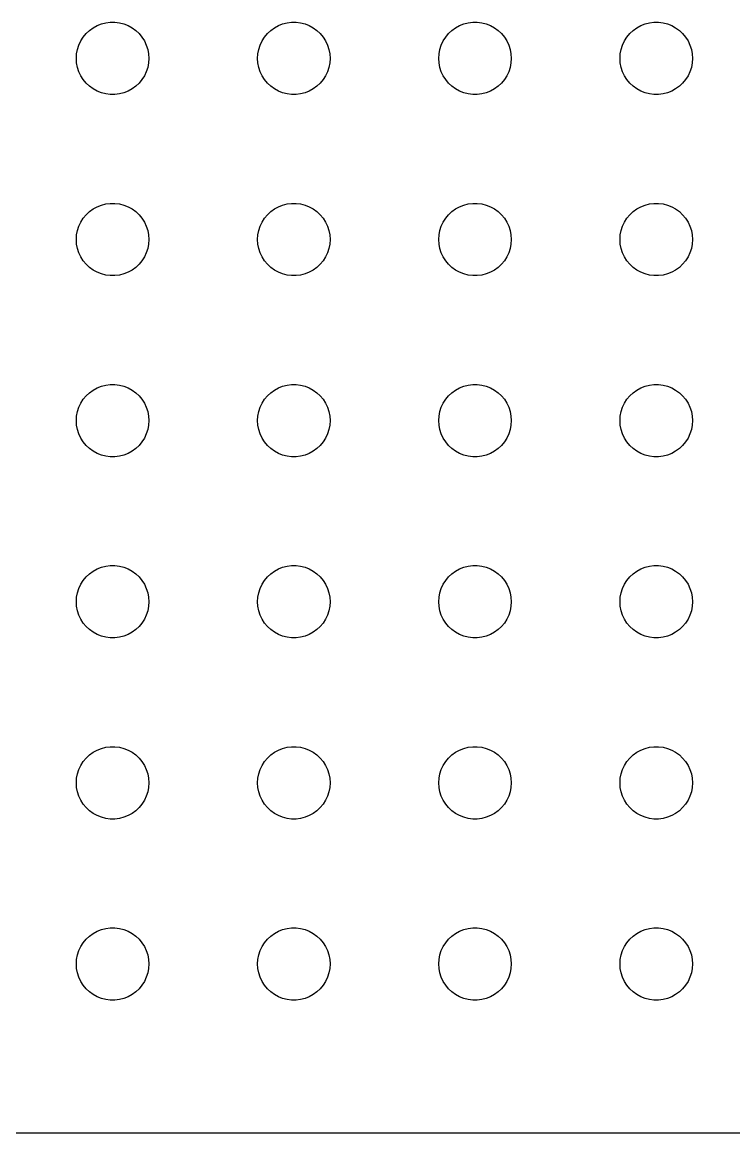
# Model space of a CAD drawing. Header units: metres. Extents: x -112 to 112, y -97 to 97.
# Drawn here: x -3.74 to 25.71, y -96.99 to -51 of the extents above; entities that cross this region are included whole.
import ezdxf

# ---------------------------------------------------------------- set-up
doc = ezdxf.new("R2010")
doc.units = ezdxf.units.M

msp = doc.modelspace()

# ---------------------------------------------------------------- linework, layer by layer
for p, q in [((-0.46352, -51.0734), (-0.28107, -51.0266)), ((-0.28107, -51.0266), (-0.09418, -51.003)), ((-0.09418, -51.003), (0.09418, -51.003)), ((0.09418, -51.003), (0.28107, -51.0266)), ((0.28107, -51.0266), (0.46352, -51.0734)), ((7.03647, -51.0734), (7.21892, -51.0266)), ((7.21892, -51.0266), (7.40581, -51.003)), ((7.40581, -51.003), (7.59418, -51.003)), ((7.59418, -51.003), (7.78107, -51.0266)), ((7.78107, -51.0266), (7.96352, -51.0734)), ((14.5365, -51.0734), (14.7189, -51.0266)), ((14.7189, -51.0266), (14.9058, -51.003)), ((14.9058, -51.003), (15.0942, -51.003)), ((15.0942, -51.003), (15.2811, -51.0266)), ((15.2811, -51.0266), (15.4635, -51.0734)), ((22.0365, -51.0734), (22.2189, -51.0266)), ((22.2189, -51.0266), (22.4058, -51.003)), ((22.4058, -51.003), (22.5942, -51.003)), ((22.5942, -51.003), (22.7811, -51.0266)), ((22.7811, -51.0266), (22.9635, -51.0734)), ((-1.21352, -51.6183), (-1.09344, -51.4732)), ((-1.09344, -51.4732), (-0.95613, -51.3442)), ((-0.95613, -51.3442), (-0.80373, -51.2335)), ((-0.80373, -51.2335), (-0.63866, -51.1428)), ((-0.63866, -51.1428), (-0.46352, -51.0734)), ((0.46352, -51.0734), (0.63866, -51.1428)), ((0.63866, -51.1428), (0.80373, -51.2335)), ((0.80373, -51.2335), (0.95613, -51.3442)), ((0.95613, -51.3442), (1.09344, -51.4732)), ((1.09344, -51.4732), (1.21352, -51.6183)), ((6.28647, -51.6183), (6.40654, -51.4732)), ((6.40654, -51.4732), (6.54385, -51.3442)), ((6.54385, -51.3442), (6.69626, -51.2335)), ((6.69626, -51.2335), (6.86133, -51.1428)), ((6.86133, -51.1428), (7.03647, -51.0734)), ((7.96352, -51.0734), (8.13866, -51.1428)), ((8.13866, -51.1428), (8.30373, -51.2335)), ((8.30373, -51.2335), (8.45613, -51.3442)), ((8.45613, -51.3442), (8.59344, -51.4732)), ((8.59344, -51.4732), (8.71352, -51.6183)), ((13.7865, -51.6183), (13.9065, -51.4732)), ((13.9065, -51.4732), (14.0439, -51.3442)), ((14.0439, -51.3442), (14.1963, -51.2335)), ((14.1963, -51.2335), (14.3613, -51.1428)), ((14.3613, -51.1428), (14.5365, -51.0734)), ((15.4635, -51.0734), (15.6387, -51.1428)), ((15.6387, -51.1428), (15.8037, -51.2335)), ((15.8037, -51.2335), (15.9561, -51.3442)), ((15.9561, -51.3442), (16.0934, -51.4732)), ((16.0934, -51.4732), (16.2135, -51.6183)), ((21.2865, -51.6183), (21.4065, -51.4732)), ((21.4065, -51.4732), (21.5439, -51.3442)), ((21.5439, -51.3442), (21.6963, -51.2335)), ((21.6963, -51.2335), (21.8613, -51.1428)), ((21.8613, -51.1428), (22.0365, -51.0734)), ((22.9635, -51.0734), (23.1387, -51.1428)), ((23.1387, -51.1428), (23.3037, -51.2335)), ((23.3037, -51.2335), (23.4561, -51.3442)), ((23.4561, -51.3442), (23.5934, -51.4732)), ((23.5934, -51.4732), (23.7135, -51.6183)), ((-1.45287, -52.127), (-1.39465, -51.9478)), ((-1.39465, -51.9478), (-1.31445, -51.7774)), ((-1.31445, -51.7774), (-1.21352, -51.6183)), ((1.21352, -51.6183), (1.31445, -51.7774)), ((1.31445, -51.7774), (1.39465, -51.9478)), ((1.39465, -51.9478), (1.45287, -52.127)), ((6.04712, -52.127), (6.10533, -51.9478)), ((6.10533, -51.9478), (6.18553, -51.7774)), ((6.18553, -51.7774), (6.28647, -51.6183)), ((8.71352, -51.6183), (8.81445, -51.7774)), ((8.81445, -51.7774), (8.89465, -51.9478)), ((8.89465, -51.9478), (8.95287, -52.127)), ((13.5471, -52.127), (13.6053, -51.9478)), ((13.6053, -51.9478), (13.6855, -51.7774)), ((13.6855, -51.7774), (13.7865, -51.6183)), ((16.2135, -51.6183), (16.3145, -51.7774)), ((16.3145, -51.7774), (16.3947, -51.9478)), ((16.3947, -51.9478), (16.4529, -52.127)), ((21.0471, -52.127), (21.1053, -51.9478)), ((21.1053, -51.9478), (21.1855, -51.7774)), ((21.1855, -51.7774), (21.2865, -51.6183)), ((23.7135, -51.6183), (23.8145, -51.7774)), ((23.8145, -51.7774), (23.8947, -51.9478)), ((23.8947, -51.9478), (23.9529, -52.127)), ((-1.5, -52.5), (-1.48816, -52.312)), ((-1.48816, -52.312), (-1.45287, -52.127)), ((1.45287, -52.127), (1.48816, -52.312)), ((1.48816, -52.312), (1.5, -52.5)), ((6, -52.5), (6.01183, -52.312)), ((6.01183, -52.312), (6.04712, -52.127)), ((8.95287, -52.127), (8.98816, -52.312)), ((8.98816, -52.312), (9, -52.5)), ((13.5, -52.5), (13.5118, -52.312)), ((13.5118, -52.312), (13.5471, -52.127)), ((16.4529, -52.127), (16.4882, -52.312)), ((16.4882, -52.312), (16.5, -52.5)), ((21, -52.5), (21.0118, -52.312)), ((21.0118, -52.312), (21.0471, -52.127)), ((23.9529, -52.127), (23.9882, -52.312)), ((23.9882, -52.312), (24, -52.5)), ((-1.48816, -52.688), (-1.5, -52.5)), ((-1.45287, -52.873), (-1.48816, -52.688)), ((-1.39465, -53.0522), (-1.45287, -52.873)), ((1.45287, -52.873), (1.39465, -53.0522)), ((1.48816, -52.688), (1.45287, -52.873)), ((1.5, -52.5), (1.48816, -52.688)), ((6.01183, -52.688), (6, -52.5)), ((6.04712, -52.873), (6.01183, -52.688)), ((6.10533, -53.0522), (6.04712, -52.873)), ((8.95287, -52.873), (8.89465, -53.0522)), ((8.98816, -52.688), (8.95287, -52.873)), ((9, -52.5), (8.98816, -52.688)), ((13.5118, -52.688), (13.5, -52.5)), ((13.5471, -52.873), (13.5118, -52.688)), ((13.6053, -53.0522), (13.5471, -52.873)), ((16.4529, -52.873), (16.3947, -53.0522)), ((16.4882, -52.688), (16.4529, -52.873)), ((16.5, -52.5), (16.4882, -52.688)), ((21.0118, -52.688), (21, -52.5)), ((21.0471, -52.873), (21.0118, -52.688)), ((21.1053, -53.0522), (21.0471, -52.873)), ((23.9529, -52.873), (23.8947, -53.0522)), ((23.9882, -52.688), (23.9529, -52.873)), ((24, -52.5), (23.9882, -52.688)), ((-1.31445, -53.2226), (-1.39465, -53.0522)), ((-1.21352, -53.3817), (-1.31445, -53.2226)), ((1.31445, -53.2226), (1.21352, -53.3817)), ((1.39465, -53.0522), (1.31445, -53.2226)), ((6.18553, -53.2226), (6.10533, -53.0522)), ((6.28647, -53.3817), (6.18553, -53.2226)), ((8.81445, -53.2226), (8.71352, -53.3817)), ((8.89465, -53.0522), (8.81445, -53.2226)), ((13.6855, -53.2226), (13.6053, -53.0522)), ((13.7865, -53.3817), (13.6855, -53.2226)), ((16.3145, -53.2226), (16.2135, -53.3817)), ((16.3947, -53.0522), (16.3145, -53.2226)), ((21.1855, -53.2226), (21.1053, -53.0522)), ((21.2865, -53.3817), (21.1855, -53.2226)), ((23.8145, -53.2226), (23.7135, -53.3817)), ((23.8947, -53.0522), (23.8145, -53.2226)), ((-1.09344, -53.5268), (-1.21352, -53.3817)), ((-0.95613, -53.6558), (-1.09344, -53.5268)), ((-0.80373, -53.7665), (-0.95613, -53.6558)), ((-0.63866, -53.8572), (-0.80373, -53.7665)), ((0.80373, -53.7665), (0.63866, -53.8572)), ((0.95613, -53.6558), (0.80373, -53.7665)), ((1.09344, -53.5268), (0.95613, -53.6558)), ((1.21352, -53.3817), (1.09344, -53.5268)), ((6.40654, -53.5268), (6.28647, -53.3817)), ((6.54385, -53.6558), (6.40654, -53.5268)), ((6.69626, -53.7665), (6.54385, -53.6558)), ((6.86133, -53.8572), (6.69626, -53.7665)), ((8.30373, -53.7665), (8.13866, -53.8572)), ((8.45613, -53.6558), (8.30373, -53.7665)), ((8.59344, -53.5268), (8.45613, -53.6558)), ((8.71352, -53.3817), (8.59344, -53.5268)), ((13.9065, -53.5268), (13.7865, -53.3817)), ((14.0439, -53.6558), (13.9065, -53.5268)), ((14.1963, -53.7665), (14.0439, -53.6558)), ((14.3613, -53.8572), (14.1963, -53.7665)), ((15.8037, -53.7665), (15.6387, -53.8572)), ((15.9561, -53.6558), (15.8037, -53.7665)), ((16.0934, -53.5268), (15.9561, -53.6558)), ((16.2135, -53.3817), (16.0934, -53.5268)), ((21.4065, -53.5268), (21.2865, -53.3817)), ((21.5439, -53.6558), (21.4065, -53.5268)), ((21.6963, -53.7665), (21.5439, -53.6558)), ((21.8613, -53.8572), (21.6963, -53.7665)), ((23.3037, -53.7665), (23.1387, -53.8572)), ((23.4561, -53.6558), (23.3037, -53.7665)), ((23.5934, -53.5268), (23.4561, -53.6558)), ((23.7135, -53.3817), (23.5934, -53.5268)), ((-0.46352, -53.9266), (-0.63866, -53.8572)), ((-0.28107, -53.9734), (-0.46352, -53.9266)), ((-0.09418, -53.997), (-0.28107, -53.9734)), ((0.09418, -53.997), (-0.09418, -53.997)), ((0.28107, -53.9734), (0.09418, -53.997)), ((0.46352, -53.9266), (0.28107, -53.9734)), ((0.63866, -53.8572), (0.46352, -53.9266)), ((7.03647, -53.9266), (6.86133, -53.8572)), ((7.21892, -53.9734), (7.03647, -53.9266)), ((7.40581, -53.997), (7.21892, -53.9734)), ((7.59418, -53.997), (7.40581, -53.997)), ((7.78107, -53.9734), (7.59418, -53.997)), ((7.96352, -53.9266), (7.78107, -53.9734)), ((8.13866, -53.8572), (7.96352, -53.9266)), ((14.5365, -53.9266), (14.3613, -53.8572)), ((14.7189, -53.9734), (14.5365, -53.9266)), ((14.9058, -53.997), (14.7189, -53.9734)), ((15.0942, -53.997), (14.9058, -53.997)), ((15.2811, -53.9734), (15.0942, -53.997)), ((15.4635, -53.9266), (15.2811, -53.9734)), ((15.6387, -53.8572), (15.4635, -53.9266)), ((22.0365, -53.9266), (21.8613, -53.8572)), ((22.2189, -53.9734), (22.0365, -53.9266)), ((22.4058, -53.997), (22.2189, -53.9734)), ((22.5942, -53.997), (22.4058, -53.997)), ((22.7811, -53.9734), (22.5942, -53.997)), ((22.9635, -53.9266), (22.7811, -53.9734)), ((23.1387, -53.8572), (22.9635, -53.9266)), ((-1.09344, -58.9732), (-0.95613, -58.8442)), ((-0.95613, -58.8442), (-0.80373, -58.7335)), ((-0.80373, -58.7335), (-0.63866, -58.6428)), ((-0.63866, -58.6428), (-0.46352, -58.5734)), ((-0.46352, -58.5734), (-0.28107, -58.5266)), ((-0.28107, -58.5266), (-0.09418, -58.503)), ((-0.09418, -58.503), (0.09418, -58.503)), ((0.09418, -58.503), (0.28107, -58.5266)), ((0.28107, -58.5266), (0.46352, -58.5734)), ((0.46352, -58.5734), (0.63866, -58.6428)), ((0.63866, -58.6428), (0.80373, -58.7335)), ((0.80373, -58.7335), (0.95613, -58.8442)), ((0.95613, -58.8442), (1.09344, -58.9732)), ((6.40654, -58.9732), (6.54385, -58.8442)), ((6.54385, -58.8442), (6.69626, -58.7335)), ((6.69626, -58.7335), (6.86133, -58.6428)), ((6.86133, -58.6428), (7.03647, -58.5734)), ((7.03647, -58.5734), (7.21892, -58.5266)), ((7.21892, -58.5266), (7.40581, -58.503)), ((7.40581, -58.503), (7.59418, -58.503)), ((7.59418, -58.503), (7.78107, -58.5266)), ((7.78107, -58.5266), (7.96352, -58.5734)), ((7.96352, -58.5734), (8.13866, -58.6428)), ((8.13866, -58.6428), (8.30373, -58.7335)), ((8.30373, -58.7335), (8.45613, -58.8442)), ((8.45613, -58.8442), (8.59344, -58.9732)), ((13.9065, -58.9732), (14.0439, -58.8442)), ((14.0439, -58.8442), (14.1963, -58.7335)), ((14.1963, -58.7335), (14.3613, -58.6428)), ((14.3613, -58.6428), (14.5365, -58.5734)), ((14.5365, -58.5734), (14.7189, -58.5266)), ((14.7189, -58.5266), (14.9058, -58.503)), ((14.9058, -58.503), (15.0942, -58.503)), ((15.0942, -58.503), (15.2811, -58.5266)), ((15.2811, -58.5266), (15.4635, -58.5734)), ((15.4635, -58.5734), (15.6387, -58.6428)), ((15.6387, -58.6428), (15.8037, -58.7335)), ((15.8037, -58.7335), (15.9561, -58.8442)), ((15.9561, -58.8442), (16.0934, -58.9732)), ((21.4065, -58.9732), (21.5439, -58.8442)), ((21.5439, -58.8442), (21.6963, -58.7335)), ((21.6963, -58.7335), (21.8613, -58.6428)), ((21.8613, -58.6428), (22.0365, -58.5734)), ((22.0365, -58.5734), (22.2189, -58.5266)), ((22.2189, -58.5266), (22.4058, -58.503)), ((22.4058, -58.503), (22.5942, -58.503)), ((22.5942, -58.503), (22.7811, -58.5266)), ((22.7811, -58.5266), (22.9635, -58.5734)), ((22.9635, -58.5734), (23.1387, -58.6428)), ((23.1387, -58.6428), (23.3037, -58.7335)), ((23.3037, -58.7335), (23.4561, -58.8442)), ((23.4561, -58.8442), (23.5934, -58.9732)), ((-1.39465, -59.4478), (-1.31445, -59.2774)), ((-1.31445, -59.2774), (-1.21352, -59.1183)), ((-1.21352, -59.1183), (-1.09344, -58.9732)), ((1.09344, -58.9732), (1.21352, -59.1183)), ((1.21352, -59.1183), (1.31445, -59.2774)), ((1.31445, -59.2774), (1.39465, -59.4478)), ((6.10533, -59.4478), (6.18553, -59.2774)), ((6.18553, -59.2774), (6.28647, -59.1183)), ((6.28647, -59.1183), (6.40654, -58.9732)), ((8.59344, -58.9732), (8.71352, -59.1183)), ((8.71352, -59.1183), (8.81445, -59.2774)), ((8.81445, -59.2774), (8.89465, -59.4478)), ((13.6053, -59.4478), (13.6855, -59.2774)), ((13.6855, -59.2774), (13.7865, -59.1183)), ((13.7865, -59.1183), (13.9065, -58.9732)), ((16.0934, -58.9732), (16.2135, -59.1183)), ((16.2135, -59.1183), (16.3145, -59.2774)), ((16.3145, -59.2774), (16.3947, -59.4478)), ((21.1053, -59.4478), (21.1855, -59.2774)), ((21.1855, -59.2774), (21.2865, -59.1183)), ((21.2865, -59.1183), (21.4065, -58.9732)), ((23.5934, -58.9732), (23.7135, -59.1183)), ((23.7135, -59.1183), (23.8145, -59.2774)), ((23.8145, -59.2774), (23.8947, -59.4478)), ((-1.48816, -59.812), (-1.45287, -59.627)), ((-1.45287, -59.627), (-1.39465, -59.4478)), ((1.39465, -59.4478), (1.45287, -59.627)), ((1.45287, -59.627), (1.48816, -59.812)), ((6.01183, -59.812), (6.04712, -59.627)), ((6.04712, -59.627), (6.10533, -59.4478)), ((8.89465, -59.4478), (8.95287, -59.627)), ((8.95287, -59.627), (8.98816, -59.812)), ((13.5118, -59.812), (13.5471, -59.627)), ((13.5471, -59.627), (13.6053, -59.4478)), ((16.3947, -59.4478), (16.4529, -59.627)), ((16.4529, -59.627), (16.4882, -59.812)), ((21.0118, -59.812), (21.0471, -59.627)), ((21.0471, -59.627), (21.1053, -59.4478)), ((23.8947, -59.4478), (23.9529, -59.627)), ((23.9529, -59.627), (23.9882, -59.812)), ((-1.5, -60), (-1.48816, -59.812)), ((-1.48816, -60.188), (-1.5, -60)), ((-1.45287, -60.373), (-1.48816, -60.188)), ((1.48816, -60.188), (1.45287, -60.373)), ((1.48816, -59.812), (1.5, -60)), ((1.5, -60), (1.48816, -60.188)), ((6, -60), (6.01183, -59.812)), ((6.01183, -60.188), (6, -60)), ((6.04712, -60.373), (6.01183, -60.188)), ((8.98816, -60.188), (8.95287, -60.373)), ((8.98816, -59.812), (9, -60)), ((9, -60), (8.98816, -60.188)), ((13.5, -60), (13.5118, -59.812)), ((13.5118, -60.188), (13.5, -60)), ((13.5471, -60.373), (13.5118, -60.188)), ((16.4882, -60.188), (16.4529, -60.373)), ((16.4882, -59.812), (16.5, -60)), ((16.5, -60), (16.4882, -60.188)), ((21, -60), (21.0118, -59.812)), ((21.0118, -60.188), (21, -60)), ((21.0471, -60.373), (21.0118, -60.188)), ((23.9882, -60.188), (23.9529, -60.373)), ((23.9882, -59.812), (24, -60)), ((24, -60), (23.9882, -60.188)), ((-1.39465, -60.5522), (-1.45287, -60.373)), ((-1.31445, -60.7226), (-1.39465, -60.5522)), ((1.39465, -60.5522), (1.31445, -60.7226)), ((1.45287, -60.373), (1.39465, -60.5522)), ((6.10533, -60.5522), (6.04712, -60.373)), ((6.18553, -60.7226), (6.10533, -60.5522)), ((8.89465, -60.5522), (8.81445, -60.7226)), ((8.95287, -60.373), (8.89465, -60.5522)), ((13.6053, -60.5522), (13.5471, -60.373)), ((13.6855, -60.7226), (13.6053, -60.5522)), ((16.3947, -60.5522), (16.3145, -60.7226)), ((16.4529, -60.373), (16.3947, -60.5522)), ((21.1053, -60.5522), (21.0471, -60.373)), ((21.1855, -60.7226), (21.1053, -60.5522)), ((23.8947, -60.5522), (23.8145, -60.7226)), ((23.9529, -60.373), (23.8947, -60.5522)), ((-1.21352, -60.8817), (-1.31445, -60.7226)), ((-1.09344, -61.0268), (-1.21352, -60.8817)), ((-0.95613, -61.1558), (-1.09344, -61.0268)), ((-0.80373, -61.2665), (-0.95613, -61.1558)), ((0.95613, -61.1558), (0.80373, -61.2665)), ((1.09344, -61.0268), (0.95613, -61.1558)), ((1.21352, -60.8817), (1.09344, -61.0268)), ((1.31445, -60.7226), (1.21352, -60.8817)), ((6.28647, -60.8817), (6.18553, -60.7226)), ((6.40654, -61.0268), (6.28647, -60.8817)), ((6.54385, -61.1558), (6.40654, -61.0268)), ((6.69626, -61.2665), (6.54385, -61.1558)), ((8.45613, -61.1558), (8.30373, -61.2665)), ((8.59344, -61.0268), (8.45613, -61.1558)), ((8.71352, -60.8817), (8.59344, -61.0268)), ((8.81445, -60.7226), (8.71352, -60.8817)), ((13.7865, -60.8817), (13.6855, -60.7226)), ((13.9065, -61.0268), (13.7865, -60.8817)), ((14.0439, -61.1558), (13.9065, -61.0268)), ((14.1963, -61.2665), (14.0439, -61.1558)), ((15.9561, -61.1558), (15.8037, -61.2665)), ((16.0934, -61.0268), (15.9561, -61.1558)), ((16.2135, -60.8817), (16.0934, -61.0268)), ((16.3145, -60.7226), (16.2135, -60.8817)), ((21.2865, -60.8817), (21.1855, -60.7226)), ((21.4065, -61.0268), (21.2865, -60.8817)), ((21.5439, -61.1558), (21.4065, -61.0268)), ((21.6963, -61.2665), (21.5439, -61.1558)), ((23.4561, -61.1558), (23.3037, -61.2665)), ((23.5934, -61.0268), (23.4561, -61.1558)), ((23.7135, -60.8817), (23.5934, -61.0268)), ((23.8145, -60.7226), (23.7135, -60.8817)), ((-0.63866, -61.3572), (-0.80373, -61.2665)), ((-0.46352, -61.4266), (-0.63866, -61.3572)), ((-0.28107, -61.4734), (-0.46352, -61.4266)), ((-0.09418, -61.497), (-0.28107, -61.4734)), ((0.09418, -61.497), (-0.09418, -61.497)), ((0.28107, -61.4734), (0.09418, -61.497)), ((0.46352, -61.4266), (0.28107, -61.4734)), ((0.63866, -61.3572), (0.46352, -61.4266)), ((0.80373, -61.2665), (0.63866, -61.3572)), ((6.86133, -61.3572), (6.69626, -61.2665)), ((7.03647, -61.4266), (6.86133, -61.3572)), ((7.21892, -61.4734), (7.03647, -61.4266)), ((7.40581, -61.497), (7.21892, -61.4734)), ((7.59418, -61.497), (7.40581, -61.497)), ((7.78107, -61.4734), (7.59418, -61.497)), ((7.96352, -61.4266), (7.78107, -61.4734)), ((8.13866, -61.3572), (7.96352, -61.4266)), ((8.30373, -61.2665), (8.13866, -61.3572)), ((14.3613, -61.3572), (14.1963, -61.2665)), ((14.5365, -61.4266), (14.3613, -61.3572)), ((14.7189, -61.4734), (14.5365, -61.4266)), ((14.9058, -61.497), (14.7189, -61.4734)), ((15.0942, -61.497), (14.9058, -61.497)), ((15.2811, -61.4734), (15.0942, -61.497)), ((15.4635, -61.4266), (15.2811, -61.4734)), ((15.6387, -61.3572), (15.4635, -61.4266)), ((15.8037, -61.2665), (15.6387, -61.3572)), ((21.8613, -61.3572), (21.6963, -61.2665)), ((22.0365, -61.4266), (21.8613, -61.3572)), ((22.2189, -61.4734), (22.0365, -61.4266)), ((22.4058, -61.497), (22.2189, -61.4734)), ((22.5942, -61.497), (22.4058, -61.497)), ((22.7811, -61.4734), (22.5942, -61.497)), ((22.9635, -61.4266), (22.7811, -61.4734)), ((23.1387, -61.3572), (22.9635, -61.4266)), ((23.3037, -61.2665), (23.1387, -61.3572)), ((-0.80373, -66.2335), (-0.63866, -66.1428)), ((-0.63866, -66.1428), (-0.46352, -66.0734)), ((-0.46352, -66.0734), (-0.28107, -66.0266)), ((-0.28107, -66.0266), (-0.09418, -66.003)), ((-0.09418, -66.003), (0.09418, -66.003)), ((0.09418, -66.003), (0.28107, -66.0266)), ((0.28107, -66.0266), (0.46352, -66.0734)), ((0.46352, -66.0734), (0.63866, -66.1428)), ((0.63866, -66.1428), (0.80373, -66.2335)), ((6.69626, -66.2335), (6.86133, -66.1428)), ((6.86133, -66.1428), (7.03647, -66.0734)), ((7.03647, -66.0734), (7.21892, -66.0266)), ((7.21892, -66.0266), (7.40581, -66.003)), ((7.40581, -66.003), (7.59418, -66.003)), ((7.59418, -66.003), (7.78107, -66.0266)), ((7.78107, -66.0266), (7.96352, -66.0734)), ((7.96352, -66.0734), (8.13866, -66.1428)), ((8.13866, -66.1428), (8.30373, -66.2335)), ((14.1963, -66.2335), (14.3613, -66.1428)), ((14.3613, -66.1428), (14.5365, -66.0734)), ((14.5365, -66.0734), (14.7189, -66.0266)), ((14.7189, -66.0266), (14.9058, -66.003)), ((14.9058, -66.003), (15.0942, -66.003)), ((15.0942, -66.003), (15.2811, -66.0266)), ((15.2811, -66.0266), (15.4635, -66.0734)), ((15.4635, -66.0734), (15.6387, -66.1428)), ((15.6387, -66.1428), (15.8037, -66.2335)), ((21.6963, -66.2335), (21.8613, -66.1428)), ((21.8613, -66.1428), (22.0365, -66.0734)), ((22.0365, -66.0734), (22.2189, -66.0266)), ((22.2189, -66.0266), (22.4058, -66.003)), ((22.4058, -66.003), (22.5942, -66.003)), ((22.5942, -66.003), (22.7811, -66.0266)), ((22.7811, -66.0266), (22.9635, -66.0734)), ((22.9635, -66.0734), (23.1387, -66.1428)), ((23.1387, -66.1428), (23.3037, -66.2335)), ((-1.31445, -66.7774), (-1.21352, -66.6183)), ((-1.21352, -66.6183), (-1.09344, -66.4732)), ((-1.09344, -66.4732), (-0.95613, -66.3442)), ((-0.95613, -66.3442), (-0.80373, -66.2335)), ((0.80373, -66.2335), (0.95613, -66.3442)), ((0.95613, -66.3442), (1.09344, -66.4732)), ((1.09344, -66.4732), (1.21352, -66.6183)), ((1.21352, -66.6183), (1.31445, -66.7774)), ((6.18553, -66.7774), (6.28647, -66.6183)), ((6.28647, -66.6183), (6.40654, -66.4732)), ((6.40654, -66.4732), (6.54385, -66.3442)), ((6.54385, -66.3442), (6.69626, -66.2335)), ((8.30373, -66.2335), (8.45613, -66.3442)), ((8.45613, -66.3442), (8.59344, -66.4732)), ((8.59344, -66.4732), (8.71352, -66.6183)), ((8.71352, -66.6183), (8.81445, -66.7774)), ((13.6855, -66.7774), (13.7865, -66.6183)), ((13.7865, -66.6183), (13.9065, -66.4732)), ((13.9065, -66.4732), (14.0439, -66.3442)), ((14.0439, -66.3442), (14.1963, -66.2335)), ((15.8037, -66.2335), (15.9561, -66.3442)), ((15.9561, -66.3442), (16.0934, -66.4732)), ((16.0934, -66.4732), (16.2135, -66.6183)), ((16.2135, -66.6183), (16.3145, -66.7774)), ((21.1855, -66.7774), (21.2865, -66.6183)), ((21.2865, -66.6183), (21.4065, -66.4732)), ((21.4065, -66.4732), (21.5439, -66.3442)), ((21.5439, -66.3442), (21.6963, -66.2335)), ((23.3037, -66.2335), (23.4561, -66.3442)), ((23.4561, -66.3442), (23.5934, -66.4732)), ((23.5934, -66.4732), (23.7135, -66.6183)), ((23.7135, -66.6183), (23.8145, -66.7774)), ((-1.48816, -67.312), (-1.45287, -67.127)), ((-1.45287, -67.127), (-1.39465, -66.9478)), ((-1.39465, -66.9478), (-1.31445, -66.7774)), ((1.31445, -66.7774), (1.39465, -66.9478)), ((1.39465, -66.9478), (1.45287, -67.127)), ((1.45287, -67.127), (1.48816, -67.312)), ((6.01183, -67.312), (6.04712, -67.127)), ((6.04712, -67.127), (6.10533, -66.9478)), ((6.10533, -66.9478), (6.18553, -66.7774)), ((8.81445, -66.7774), (8.89465, -66.9478)), ((8.89465, -66.9478), (8.95287, -67.127)), ((8.95287, -67.127), (8.98816, -67.312)), ((13.5118, -67.312), (13.5471, -67.127)), ((13.5471, -67.127), (13.6053, -66.9478)), ((13.6053, -66.9478), (13.6855, -66.7774)), ((16.3145, -66.7774), (16.3947, -66.9478)), ((16.3947, -66.9478), (16.4529, -67.127)), ((16.4529, -67.127), (16.4882, -67.312)), ((21.0118, -67.312), (21.0471, -67.127)), ((21.0471, -67.127), (21.1053, -66.9478)), ((21.1053, -66.9478), (21.1855, -66.7774)), ((23.8145, -66.7774), (23.8947, -66.9478)), ((23.8947, -66.9478), (23.9529, -67.127)), ((23.9529, -67.127), (23.9882, -67.312)), ((-1.5, -67.5), (-1.48816, -67.312)), ((-1.48816, -67.688), (-1.5, -67.5)), ((1.48816, -67.312), (1.5, -67.5)), ((1.5, -67.5), (1.48816, -67.688)), ((6, -67.5), (6.01183, -67.312)), ((6.01183, -67.688), (6, -67.5)), ((8.98816, -67.312), (9, -67.5)), ((9, -67.5), (8.98816, -67.688)), ((13.5, -67.5), (13.5118, -67.312)), ((13.5118, -67.688), (13.5, -67.5)), ((16.4882, -67.312), (16.5, -67.5)), ((16.5, -67.5), (16.4882, -67.688)), ((21, -67.5), (21.0118, -67.312)), ((21.0118, -67.688), (21, -67.5)), ((23.9882, -67.312), (24, -67.5)), ((24, -67.5), (23.9882, -67.688)), ((-1.45287, -67.873), (-1.48816, -67.688)), ((-1.39465, -68.0522), (-1.45287, -67.873)), ((-1.31445, -68.2226), (-1.39465, -68.0522)), ((1.39465, -68.0522), (1.31445, -68.2226)), ((1.45287, -67.873), (1.39465, -68.0522)), ((1.48816, -67.688), (1.45287, -67.873)), ((6.04712, -67.873), (6.01183, -67.688)), ((6.10533, -68.0522), (6.04712, -67.873)), ((6.18553, -68.2226), (6.10533, -68.0522)), ((8.89465, -68.0522), (8.81445, -68.2226)), ((8.95287, -67.873), (8.89465, -68.0522)), ((8.98816, -67.688), (8.95287, -67.873)), ((13.5471, -67.873), (13.5118, -67.688)), ((13.6053, -68.0522), (13.5471, -67.873)), ((13.6855, -68.2226), (13.6053, -68.0522)), ((16.3947, -68.0522), (16.3145, -68.2226)), ((16.4529, -67.873), (16.3947, -68.0522)), ((16.4882, -67.688), (16.4529, -67.873)), ((21.0471, -67.873), (21.0118, -67.688)), ((21.1053, -68.0522), (21.0471, -67.873)), ((21.1855, -68.2226), (21.1053, -68.0522)), ((23.8947, -68.0522), (23.8145, -68.2226)), ((23.9529, -67.873), (23.8947, -68.0522)), ((23.9882, -67.688), (23.9529, -67.873)), ((-1.21352, -68.3817), (-1.31445, -68.2226)), ((-1.09344, -68.5268), (-1.21352, -68.3817)), ((1.21352, -68.3817), (1.09344, -68.5268)), ((1.31445, -68.2226), (1.21352, -68.3817)), ((6.28647, -68.3817), (6.18553, -68.2226)), ((6.40654, -68.5268), (6.28647, -68.3817)), ((8.71352, -68.3817), (8.59344, -68.5268)), ((8.81445, -68.2226), (8.71352, -68.3817)), ((13.7865, -68.3817), (13.6855, -68.2226)), ((13.9065, -68.5268), (13.7865, -68.3817)), ((16.2135, -68.3817), (16.0934, -68.5268)), ((16.3145, -68.2226), (16.2135, -68.3817)), ((21.2865, -68.3817), (21.1855, -68.2226)), ((21.4065, -68.5268), (21.2865, -68.3817)), ((23.7135, -68.3817), (23.5934, -68.5268)), ((23.8145, -68.2226), (23.7135, -68.3817)), ((-0.95613, -68.6558), (-1.09344, -68.5268)), ((-0.80373, -68.7665), (-0.95613, -68.6558)), ((-0.63866, -68.8572), (-0.80373, -68.7665)), ((-0.46352, -68.9266), (-0.63866, -68.8572)), ((-0.28107, -68.9734), (-0.46352, -68.9266)), ((-0.09418, -68.997), (-0.28107, -68.9734)), ((0.28107, -68.9734), (0.09418, -68.997)), ((0.46352, -68.9266), (0.28107, -68.9734)), ((0.63866, -68.8572), (0.46352, -68.9266)), ((0.80373, -68.7665), (0.63866, -68.8572)), ((0.95613, -68.6558), (0.80373, -68.7665)), ((1.09344, -68.5268), (0.95613, -68.6558)), ((6.54385, -68.6558), (6.40654, -68.5268)), ((6.69626, -68.7665), (6.54385, -68.6558)), ((6.86133, -68.8572), (6.69626, -68.7665)), ((7.03647, -68.9266), (6.86133, -68.8572)), ((7.21892, -68.9734), (7.03647, -68.9266)), ((7.40581, -68.997), (7.21892, -68.9734)), ((7.78107, -68.9734), (7.59418, -68.997)), ((7.96352, -68.9266), (7.78107, -68.9734)), ((8.13866, -68.8572), (7.96352, -68.9266)), ((8.30373, -68.7665), (8.13866, -68.8572)), ((8.45613, -68.6558), (8.30373, -68.7665)), ((8.59344, -68.5268), (8.45613, -68.6558)), ((14.0439, -68.6558), (13.9065, -68.5268)), ((14.1963, -68.7665), (14.0439, -68.6558)), ((14.3613, -68.8572), (14.1963, -68.7665)), ((14.5365, -68.9266), (14.3613, -68.8572)), ((14.7189, -68.9734), (14.5365, -68.9266)), ((14.9058, -68.997), (14.7189, -68.9734)), ((15.2811, -68.9734), (15.0942, -68.997)), ((15.4635, -68.9266), (15.2811, -68.9734)), ((15.6387, -68.8572), (15.4635, -68.9266)), ((15.8037, -68.7665), (15.6387, -68.8572)), ((15.9561, -68.6558), (15.8037, -68.7665)), ((16.0934, -68.5268), (15.9561, -68.6558)), ((21.5439, -68.6558), (21.4065, -68.5268)), ((21.6963, -68.7665), (21.5439, -68.6558)), ((21.8613, -68.8572), (21.6963, -68.7665)), ((22.0365, -68.9266), (21.8613, -68.8572)), ((22.2189, -68.9734), (22.0365, -68.9266)), ((22.4058, -68.997), (22.2189, -68.9734)), ((22.7811, -68.9734), (22.5942, -68.997)), ((22.9635, -68.9266), (22.7811, -68.9734)), ((23.1387, -68.8572), (22.9635, -68.9266)), ((23.3037, -68.7665), (23.1387, -68.8572)), ((23.4561, -68.6558), (23.3037, -68.7665)), ((23.5934, -68.5268), (23.4561, -68.6558)), ((0.09418, -68.997), (-0.09418, -68.997)), ((7.59418, -68.997), (7.40581, -68.997)), ((15.0942, -68.997), (14.9058, -68.997)), ((22.5942, -68.997), (22.4058, -68.997)), ((-0.63866, -73.6428), (-0.46352, -73.5734)), ((-0.46352, -73.5734), (-0.28107, -73.5266)), ((-0.28107, -73.5266), (-0.09418, -73.503)), ((-0.09418, -73.503), (0.09418, -73.503)), ((0.09418, -73.503), (0.28107, -73.5266)), ((0.28107, -73.5266), (0.46352, -73.5734)), ((0.46352, -73.5734), (0.63866, -73.6428)), ((6.86133, -73.6428), (7.03647, -73.5734)), ((7.03647, -73.5734), (7.21892, -73.5266)), ((7.21892, -73.5266), (7.40581, -73.503)), ((7.40581, -73.503), (7.59418, -73.503)), ((7.59418, -73.503), (7.78107, -73.5266)), ((7.78107, -73.5266), (7.96352, -73.5734)), ((7.96352, -73.5734), (8.13866, -73.6428)), ((14.3613, -73.6428), (14.5365, -73.5734)), ((14.5365, -73.5734), (14.7189, -73.5266)), ((14.7189, -73.5266), (14.9058, -73.503)), ((14.9058, -73.503), (15.0942, -73.503)), ((15.0942, -73.503), (15.2811, -73.5266)), ((15.2811, -73.5266), (15.4635, -73.5734)), ((15.4635, -73.5734), (15.6387, -73.6428)), ((21.8613, -73.6428), (22.0365, -73.5734)), ((22.0365, -73.5734), (22.2189, -73.5266)), ((22.2189, -73.5266), (22.4058, -73.503)), ((22.4058, -73.503), (22.5942, -73.503)), ((22.5942, -73.503), (22.7811, -73.5266)), ((22.7811, -73.5266), (22.9635, -73.5734)), ((22.9635, -73.5734), (23.1387, -73.6428)), ((-1.21352, -74.1183), (-1.09344, -73.9732)), ((-1.09344, -73.9732), (-0.95613, -73.8442)), ((-0.95613, -73.8442), (-0.80373, -73.7335)), ((-0.80373, -73.7335), (-0.63866, -73.6428)), ((0.63866, -73.6428), (0.80373, -73.7335)), ((0.80373, -73.7335), (0.95613, -73.8442)), ((0.95613, -73.8442), (1.09344, -73.9732)), ((1.09344, -73.9732), (1.21352, -74.1183)), ((6.28647, -74.1183), (6.40654, -73.9732)), ((6.40654, -73.9732), (6.54385, -73.8442)), ((6.54385, -73.8442), (6.69626, -73.7335)), ((6.69626, -73.7335), (6.86133, -73.6428)), ((8.13866, -73.6428), (8.30373, -73.7335)), ((8.30373, -73.7335), (8.45613, -73.8442)), ((8.45613, -73.8442), (8.59344, -73.9732)), ((8.59344, -73.9732), (8.71352, -74.1183)), ((13.7865, -74.1183), (13.9065, -73.9732)), ((13.9065, -73.9732), (14.0439, -73.8442)), ((14.0439, -73.8442), (14.1963, -73.7335)), ((14.1963, -73.7335), (14.3613, -73.6428)), ((15.6387, -73.6428), (15.8037, -73.7335)), ((15.8037, -73.7335), (15.9561, -73.8442)), ((15.9561, -73.8442), (16.0934, -73.9732)), ((16.0934, -73.9732), (16.2135, -74.1183)), ((21.2865, -74.1183), (21.4065, -73.9732)), ((21.4065, -73.9732), (21.5439, -73.8442)), ((21.5439, -73.8442), (21.6963, -73.7335)), ((21.6963, -73.7335), (21.8613, -73.6428)), ((23.1387, -73.6428), (23.3037, -73.7335)), ((23.3037, -73.7335), (23.4561, -73.8442)), ((23.4561, -73.8442), (23.5934, -73.9732)), ((23.5934, -73.9732), (23.7135, -74.1183)), ((-1.45287, -74.627), (-1.39465, -74.4478)), ((-1.39465, -74.4478), (-1.31445, -74.2774)), ((-1.31445, -74.2774), (-1.21352, -74.1183)), ((1.21352, -74.1183), (1.31445, -74.2774)), ((1.31445, -74.2774), (1.39465, -74.4478)), ((1.39465, -74.4478), (1.45287, -74.627)), ((6.04712, -74.627), (6.10533, -74.4478)), ((6.10533, -74.4478), (6.18553, -74.2774)), ((6.18553, -74.2774), (6.28647, -74.1183)), ((8.71352, -74.1183), (8.81445, -74.2774)), ((8.81445, -74.2774), (8.89465, -74.4478)), ((8.89465, -74.4478), (8.95287, -74.627)), ((13.5471, -74.627), (13.6053, -74.4478)), ((13.6053, -74.4478), (13.6855, -74.2774)), ((13.6855, -74.2774), (13.7865, -74.1183)), ((16.2135, -74.1183), (16.3145, -74.2774)), ((16.3145, -74.2774), (16.3947, -74.4478)), ((16.3947, -74.4478), (16.4529, -74.627)), ((21.0471, -74.627), (21.1053, -74.4478)), ((21.1053, -74.4478), (21.1855, -74.2774)), ((21.1855, -74.2774), (21.2865, -74.1183)), ((23.7135, -74.1183), (23.8145, -74.2774)), ((23.8145, -74.2774), (23.8947, -74.4478)), ((23.8947, -74.4478), (23.9529, -74.627)), ((-1.5, -75), (-1.48816, -74.812)), ((-1.48816, -74.812), (-1.45287, -74.627)), ((1.45287, -74.627), (1.48816, -74.812)), ((1.48816, -74.812), (1.5, -75)), ((6, -75), (6.01183, -74.812)), ((6.01183, -74.812), (6.04712, -74.627)), ((8.95287, -74.627), (8.98816, -74.812)), ((8.98816, -74.812), (9, -75)), ((13.5, -75), (13.5118, -74.812)), ((13.5118, -74.812), (13.5471, -74.627)), ((16.4529, -74.627), (16.4882, -74.812)), ((16.4882, -74.812), (16.5, -75)), ((21, -75), (21.0118, -74.812)), ((21.0118, -74.812), (21.0471, -74.627)), ((23.9529, -74.627), (23.9882, -74.812)), ((23.9882, -74.812), (24, -75)), ((-1.48816, -75.188), (-1.5, -75)), ((-1.45287, -75.373), (-1.48816, -75.188)), ((-1.39465, -75.5522), (-1.45287, -75.373)), ((1.45287, -75.373), (1.39465, -75.5522)), ((1.48816, -75.188), (1.45287, -75.373)), ((1.5, -75), (1.48816, -75.188)), ((6.01183, -75.188), (6, -75)), ((6.04712, -75.373), (6.01183, -75.188)), ((6.10533, -75.5522), (6.04712, -75.373)), ((8.95287, -75.373), (8.89465, -75.5522)), ((8.98816, -75.188), (8.95287, -75.373)), ((9, -75), (8.98816, -75.188)), ((13.5118, -75.188), (13.5, -75)), ((13.5471, -75.373), (13.5118, -75.188)), ((13.6053, -75.5522), (13.5471, -75.373)), ((16.4529, -75.373), (16.3947, -75.5522)), ((16.4882, -75.188), (16.4529, -75.373)), ((16.5, -75), (16.4882, -75.188)), ((21.0118, -75.188), (21, -75)), ((21.0471, -75.373), (21.0118, -75.188)), ((21.1053, -75.5522), (21.0471, -75.373)), ((23.9529, -75.373), (23.8947, -75.5522)), ((23.9882, -75.188), (23.9529, -75.373)), ((24, -75), (23.9882, -75.188)), ((-1.31445, -75.7226), (-1.39465, -75.5522)), ((-1.21352, -75.8817), (-1.31445, -75.7226)), ((1.31445, -75.7226), (1.21352, -75.8817)), ((1.39465, -75.5522), (1.31445, -75.7226)), ((6.18553, -75.7226), (6.10533, -75.5522)), ((6.28647, -75.8817), (6.18553, -75.7226)), ((8.81445, -75.7226), (8.71352, -75.8817)), ((8.89465, -75.5522), (8.81445, -75.7226)), ((13.6855, -75.7226), (13.6053, -75.5522)), ((13.7865, -75.8817), (13.6855, -75.7226)), ((16.3145, -75.7226), (16.2135, -75.8817)), ((16.3947, -75.5522), (16.3145, -75.7226)), ((21.1855, -75.7226), (21.1053, -75.5522)), ((21.2865, -75.8817), (21.1855, -75.7226)), ((23.8145, -75.7226), (23.7135, -75.8817)), ((23.8947, -75.5522), (23.8145, -75.7226)), ((-1.09344, -76.0268), (-1.21352, -75.8817)), ((-0.95613, -76.1558), (-1.09344, -76.0268)), ((-0.80373, -76.2665), (-0.95613, -76.1558)), ((-0.63866, -76.3572), (-0.80373, -76.2665)), ((0.80373, -76.2665), (0.63866, -76.3572)), ((0.95613, -76.1558), (0.80373, -76.2665)), ((1.09344, -76.0268), (0.95613, -76.1558)), ((1.21352, -75.8817), (1.09344, -76.0268)), ((6.40654, -76.0268), (6.28647, -75.8817)), ((6.54385, -76.1558), (6.40654, -76.0268)), ((6.69626, -76.2665), (6.54385, -76.1558)), ((6.86133, -76.3572), (6.69626, -76.2665)), ((8.30373, -76.2665), (8.13866, -76.3572)), ((8.45613, -76.1558), (8.30373, -76.2665)), ((8.59344, -76.0268), (8.45613, -76.1558)), ((8.71352, -75.8817), (8.59344, -76.0268)), ((13.9065, -76.0268), (13.7865, -75.8817)), ((14.0439, -76.1558), (13.9065, -76.0268)), ((14.1963, -76.2665), (14.0439, -76.1558)), ((14.3613, -76.3572), (14.1963, -76.2665)), ((15.8037, -76.2665), (15.6387, -76.3572)), ((15.9561, -76.1558), (15.8037, -76.2665)), ((16.0934, -76.0268), (15.9561, -76.1558)), ((16.2135, -75.8817), (16.0934, -76.0268)), ((21.4065, -76.0268), (21.2865, -75.8817)), ((21.5439, -76.1558), (21.4065, -76.0268)), ((21.6963, -76.2665), (21.5439, -76.1558)), ((21.8613, -76.3572), (21.6963, -76.2665)), ((23.3037, -76.2665), (23.1387, -76.3572)), ((23.4561, -76.1558), (23.3037, -76.2665)), ((23.5934, -76.0268), (23.4561, -76.1558)), ((23.7135, -75.8817), (23.5934, -76.0268)), ((-0.46352, -76.4266), (-0.63866, -76.3572)), ((-0.28107, -76.4734), (-0.46352, -76.4266)), ((-0.09418, -76.497), (-0.28107, -76.4734)), ((0.09418, -76.497), (-0.09418, -76.497)), ((0.28107, -76.4734), (0.09418, -76.497)), ((0.46352, -76.4266), (0.28107, -76.4734)), ((0.63866, -76.3572), (0.46352, -76.4266)), ((7.03647, -76.4266), (6.86133, -76.3572)), ((7.21892, -76.4734), (7.03647, -76.4266)), ((7.40581, -76.497), (7.21892, -76.4734)), ((7.59418, -76.497), (7.40581, -76.497)), ((7.78107, -76.4734), (7.59418, -76.497)), ((7.96352, -76.4266), (7.78107, -76.4734)), ((8.13866, -76.3572), (7.96352, -76.4266)), ((14.5365, -76.4266), (14.3613, -76.3572)), ((14.7189, -76.4734), (14.5365, -76.4266)), ((14.9058, -76.497), (14.7189, -76.4734)), ((15.0942, -76.497), (14.9058, -76.497)), ((15.2811, -76.4734), (15.0942, -76.497)), ((15.4635, -76.4266), (15.2811, -76.4734)), ((15.6387, -76.3572), (15.4635, -76.4266)), ((22.0365, -76.4266), (21.8613, -76.3572)), ((22.2189, -76.4734), (22.0365, -76.4266)), ((22.4058, -76.497), (22.2189, -76.4734)), ((22.5942, -76.497), (22.4058, -76.497)), ((22.7811, -76.4734), (22.5942, -76.497)), ((22.9635, -76.4266), (22.7811, -76.4734)), ((23.1387, -76.3572), (22.9635, -76.4266)), ((-1.09344, -81.4732), (-0.95613, -81.3442)), ((-0.95613, -81.3442), (-0.80373, -81.2335)), ((-0.80373, -81.2335), (-0.63866, -81.1428)), ((-0.63866, -81.1428), (-0.46352, -81.0734)), ((-0.46352, -81.0734), (-0.28107, -81.0266)), ((-0.28107, -81.0266), (-0.09418, -81.003)), ((-0.09418, -81.003), (0.09418, -81.003)), ((0.09418, -81.003), (0.28107, -81.0266)), ((0.28107, -81.0266), (0.46352, -81.0734)), ((0.46352, -81.0734), (0.63866, -81.1428)), ((0.63866, -81.1428), (0.80373, -81.2335)), ((0.80373, -81.2335), (0.95613, -81.3442)), ((0.95613, -81.3442), (1.09344, -81.4732)), ((6.40654, -81.4732), (6.54385, -81.3442)), ((6.54385, -81.3442), (6.69626, -81.2335)), ((6.69626, -81.2335), (6.86133, -81.1428)), ((6.86133, -81.1428), (7.03647, -81.0734)), ((7.03647, -81.0734), (7.21892, -81.0266)), ((7.21892, -81.0266), (7.40581, -81.003)), ((7.40581, -81.003), (7.59418, -81.003)), ((7.59418, -81.003), (7.78107, -81.0266)), ((7.78107, -81.0266), (7.96352, -81.0734)), ((7.96352, -81.0734), (8.13866, -81.1428)), ((8.13866, -81.1428), (8.30373, -81.2335)), ((8.30373, -81.2335), (8.45613, -81.3442)), ((8.45613, -81.3442), (8.59344, -81.4732)), ((13.9065, -81.4732), (14.0439, -81.3442)), ((14.0439, -81.3442), (14.1963, -81.2335)), ((14.1963, -81.2335), (14.3613, -81.1428)), ((14.3613, -81.1428), (14.5365, -81.0734)), ((14.5365, -81.0734), (14.7189, -81.0266)), ((14.7189, -81.0266), (14.9058, -81.003)), ((14.9058, -81.003), (15.0942, -81.003)), ((15.0942, -81.003), (15.2811, -81.0266)), ((15.2811, -81.0266), (15.4635, -81.0734)), ((15.4635, -81.0734), (15.6387, -81.1428)), ((15.6387, -81.1428), (15.8037, -81.2335)), ((15.8037, -81.2335), (15.9561, -81.3442)), ((15.9561, -81.3442), (16.0934, -81.4732)), ((21.4065, -81.4732), (21.5439, -81.3442)), ((21.5439, -81.3442), (21.6963, -81.2335)), ((21.6963, -81.2335), (21.8613, -81.1428)), ((21.8613, -81.1428), (22.0365, -81.0734)), ((22.0365, -81.0734), (22.2189, -81.0266)), ((22.2189, -81.0266), (22.4058, -81.003)), ((22.4058, -81.003), (22.5942, -81.003)), ((22.5942, -81.003), (22.7811, -81.0266)), ((22.7811, -81.0266), (22.9635, -81.0734)), ((22.9635, -81.0734), (23.1387, -81.1428)), ((23.1387, -81.1428), (23.3037, -81.2335)), ((23.3037, -81.2335), (23.4561, -81.3442)), ((23.4561, -81.3442), (23.5934, -81.4732)), ((-1.39465, -81.9478), (-1.31445, -81.7774)), ((-1.31445, -81.7774), (-1.21352, -81.6183)), ((-1.21352, -81.6183), (-1.09344, -81.4732)), ((1.09344, -81.4732), (1.21352, -81.6183)), ((1.21352, -81.6183), (1.31445, -81.7774)), ((1.31445, -81.7774), (1.39465, -81.9478)), ((6.10533, -81.9478), (6.18553, -81.7774)), ((6.18553, -81.7774), (6.28647, -81.6183)), ((6.28647, -81.6183), (6.40654, -81.4732)), ((8.59344, -81.4732), (8.71352, -81.6183)), ((8.71352, -81.6183), (8.81445, -81.7774)), ((8.81445, -81.7774), (8.89465, -81.9478)), ((13.6053, -81.9478), (13.6855, -81.7774)), ((13.6855, -81.7774), (13.7865, -81.6183)), ((13.7865, -81.6183), (13.9065, -81.4732)), ((16.0934, -81.4732), (16.2135, -81.6183)), ((16.2135, -81.6183), (16.3145, -81.7774)), ((16.3145, -81.7774), (16.3947, -81.9478)), ((21.1053, -81.9478), (21.1855, -81.7774)), ((21.1855, -81.7774), (21.2865, -81.6183)), ((21.2865, -81.6183), (21.4065, -81.4732)), ((23.5934, -81.4732), (23.7135, -81.6183)), ((23.7135, -81.6183), (23.8145, -81.7774)), ((23.8145, -81.7774), (23.8947, -81.9478)), ((-1.5, -82.5), (-1.48816, -82.312)), ((-1.48816, -82.312), (-1.45287, -82.127)), ((-1.45287, -82.127), (-1.39465, -81.9478)), ((1.39465, -81.9478), (1.45287, -82.127)), ((1.45287, -82.127), (1.48816, -82.312)), ((1.48816, -82.312), (1.5, -82.5)), ((6, -82.5), (6.01183, -82.312)), ((6.01183, -82.312), (6.04712, -82.127)), ((6.04712, -82.127), (6.10533, -81.9478)), ((8.89465, -81.9478), (8.95287, -82.127)), ((8.95287, -82.127), (8.98816, -82.312)), ((8.98816, -82.312), (9, -82.5)), ((13.5, -82.5), (13.5118, -82.312)), ((13.5118, -82.312), (13.5471, -82.127)), ((13.5471, -82.127), (13.6053, -81.9478)), ((16.3947, -81.9478), (16.4529, -82.127)), ((16.4529, -82.127), (16.4882, -82.312)), ((16.4882, -82.312), (16.5, -82.5)), ((21, -82.5), (21.0118, -82.312)), ((21.0118, -82.312), (21.0471, -82.127)), ((21.0471, -82.127), (21.1053, -81.9478)), ((23.8947, -81.9478), (23.9529, -82.127)), ((23.9529, -82.127), (23.9882, -82.312)), ((23.9882, -82.312), (24, -82.5)), ((-1.48816, -82.688), (-1.5, -82.5)), ((-1.45287, -82.873), (-1.48816, -82.688)), ((1.48816, -82.688), (1.45287, -82.873)), ((1.5, -82.5), (1.48816, -82.688)), ((6.01183, -82.688), (6, -82.5)), ((6.04712, -82.873), (6.01183, -82.688)), ((8.98816, -82.688), (8.95287, -82.873)), ((9, -82.5), (8.98816, -82.688)), ((13.5118, -82.688), (13.5, -82.5)), ((13.5471, -82.873), (13.5118, -82.688)), ((16.4882, -82.688), (16.4529, -82.873)), ((16.5, -82.5), (16.4882, -82.688)), ((21.0118, -82.688), (21, -82.5)), ((21.0471, -82.873), (21.0118, -82.688)), ((23.9882, -82.688), (23.9529, -82.873)), ((24, -82.5), (23.9882, -82.688)), ((-1.39465, -83.0522), (-1.45287, -82.873)), ((-1.31445, -83.2226), (-1.39465, -83.0522)), ((-1.21352, -83.3817), (-1.31445, -83.2226)), ((1.31445, -83.2226), (1.21352, -83.3817)), ((1.39465, -83.0522), (1.31445, -83.2226)), ((1.45287, -82.873), (1.39465, -83.0522)), ((6.10533, -83.0522), (6.04712, -82.873)), ((6.18553, -83.2226), (6.10533, -83.0522)), ((6.28647, -83.3817), (6.18553, -83.2226)), ((8.81445, -83.2226), (8.71352, -83.3817)), ((8.89465, -83.0522), (8.81445, -83.2226)), ((8.95287, -82.873), (8.89465, -83.0522)), ((13.6053, -83.0522), (13.5471, -82.873)), ((13.6855, -83.2226), (13.6053, -83.0522)), ((13.7865, -83.3817), (13.6855, -83.2226)), ((16.3145, -83.2226), (16.2135, -83.3817)), ((16.3947, -83.0522), (16.3145, -83.2226)), ((16.4529, -82.873), (16.3947, -83.0522)), ((21.1053, -83.0522), (21.0471, -82.873)), ((21.1855, -83.2226), (21.1053, -83.0522)), ((21.2865, -83.3817), (21.1855, -83.2226)), ((23.8145, -83.2226), (23.7135, -83.3817)), ((23.8947, -83.0522), (23.8145, -83.2226)), ((23.9529, -82.873), (23.8947, -83.0522)), ((-1.09344, -83.5268), (-1.21352, -83.3817)), ((-0.95613, -83.6558), (-1.09344, -83.5268)), ((-0.80373, -83.7665), (-0.95613, -83.6558)), ((0.95613, -83.6558), (0.80373, -83.7665)), ((1.09344, -83.5268), (0.95613, -83.6558)), ((1.21352, -83.3817), (1.09344, -83.5268)), ((6.40654, -83.5268), (6.28647, -83.3817)), ((6.54385, -83.6558), (6.40654, -83.5268)), ((6.69626, -83.7665), (6.54385, -83.6558)), ((8.45613, -83.6558), (8.30373, -83.7665)), ((8.59344, -83.5268), (8.45613, -83.6558)), ((8.71352, -83.3817), (8.59344, -83.5268)), ((13.9065, -83.5268), (13.7865, -83.3817)), ((14.0439, -83.6558), (13.9065, -83.5268)), ((14.1963, -83.7665), (14.0439, -83.6558)), ((15.9561, -83.6558), (15.8037, -83.7665)), ((16.0934, -83.5268), (15.9561, -83.6558)), ((16.2135, -83.3817), (16.0934, -83.5268)), ((21.4065, -83.5268), (21.2865, -83.3817)), ((21.5439, -83.6558), (21.4065, -83.5268)), ((21.6963, -83.7665), (21.5439, -83.6558)), ((23.4561, -83.6558), (23.3037, -83.7665)), ((23.5934, -83.5268), (23.4561, -83.6558)), ((23.7135, -83.3817), (23.5934, -83.5268)), ((-0.63866, -83.8572), (-0.80373, -83.7665)), ((-0.46352, -83.9266), (-0.63866, -83.8572)), ((-0.28107, -83.9734), (-0.46352, -83.9266)), ((-0.09418, -83.997), (-0.28107, -83.9734)), ((0.09418, -83.997), (-0.09418, -83.997)), ((0.28107, -83.9734), (0.09418, -83.997)), ((0.46352, -83.9266), (0.28107, -83.9734)), ((0.63866, -83.8572), (0.46352, -83.9266)), ((0.80373, -83.7665), (0.63866, -83.8572)), ((6.86133, -83.8572), (6.69626, -83.7665)), ((7.03647, -83.9266), (6.86133, -83.8572)), ((7.21892, -83.9734), (7.03647, -83.9266)), ((7.40581, -83.997), (7.21892, -83.9734)), ((7.59418, -83.997), (7.40581, -83.997)), ((7.78107, -83.9734), (7.59418, -83.997)), ((7.96352, -83.9266), (7.78107, -83.9734)), ((8.13866, -83.8572), (7.96352, -83.9266)), ((8.30373, -83.7665), (8.13866, -83.8572)), ((14.3613, -83.8572), (14.1963, -83.7665)), ((14.5365, -83.9266), (14.3613, -83.8572)), ((14.7189, -83.9734), (14.5365, -83.9266)), ((14.9058, -83.997), (14.7189, -83.9734)), ((15.0942, -83.997), (14.9058, -83.997)), ((15.2811, -83.9734), (15.0942, -83.997)), ((15.4635, -83.9266), (15.2811, -83.9734)), ((15.6387, -83.8572), (15.4635, -83.9266)), ((15.8037, -83.7665), (15.6387, -83.8572)), ((21.8613, -83.8572), (21.6963, -83.7665)), ((22.0365, -83.9266), (21.8613, -83.8572)), ((22.2189, -83.9734), (22.0365, -83.9266)), ((22.4058, -83.997), (22.2189, -83.9734)), ((22.5942, -83.997), (22.4058, -83.997)), ((22.7811, -83.9734), (22.5942, -83.997)), ((22.9635, -83.9266), (22.7811, -83.9734)), ((23.1387, -83.8572), (22.9635, -83.9266)), ((23.3037, -83.7665), (23.1387, -83.8572)), ((-0.95613, -88.8442), (-0.80373, -88.7335)), ((-0.80373, -88.7335), (-0.63866, -88.6428)), ((-0.63866, -88.6428), (-0.46352, -88.5734)), ((-0.46352, -88.5734), (-0.28107, -88.5266)), ((-0.28107, -88.5266), (-0.09418, -88.503)), ((-0.09418, -88.503), (0.09418, -88.503)), ((0.09418, -88.503), (0.28107, -88.5266)), ((0.28107, -88.5266), (0.46352, -88.5734)), ((0.46352, -88.5734), (0.63866, -88.6428)), ((0.63866, -88.6428), (0.80373, -88.7335)), ((0.80373, -88.7335), (0.95613, -88.8442)), ((6.54385, -88.8442), (6.69626, -88.7335)), ((6.69626, -88.7335), (6.86133, -88.6428)), ((6.86133, -88.6428), (7.03647, -88.5734)), ((7.03647, -88.5734), (7.21892, -88.5266)), ((7.21892, -88.5266), (7.40581, -88.503)), ((7.40581, -88.503), (7.59418, -88.503)), ((7.59418, -88.503), (7.78107, -88.5266)), ((7.78107, -88.5266), (7.96352, -88.5734)), ((7.96352, -88.5734), (8.13866, -88.6428)), ((8.13866, -88.6428), (8.30373, -88.7335)), ((8.30373, -88.7335), (8.45613, -88.8442)), ((14.0439, -88.8442), (14.1963, -88.7335)), ((14.1963, -88.7335), (14.3613, -88.6428)), ((14.3613, -88.6428), (14.5365, -88.5734)), ((14.5365, -88.5734), (14.7189, -88.5266)), ((14.7189, -88.5266), (14.9058, -88.503)), ((14.9058, -88.503), (15.0942, -88.503)), ((15.0942, -88.503), (15.2811, -88.5266)), ((15.2811, -88.5266), (15.4635, -88.5734)), ((15.4635, -88.5734), (15.6387, -88.6428)), ((15.6387, -88.6428), (15.8037, -88.7335)), ((15.8037, -88.7335), (15.9561, -88.8442)), ((21.5439, -88.8442), (21.6963, -88.7335)), ((21.6963, -88.7335), (21.8613, -88.6428)), ((21.8613, -88.6428), (22.0365, -88.5734)), ((22.0365, -88.5734), (22.2189, -88.5266)), ((22.2189, -88.5266), (22.4058, -88.503)), ((22.4058, -88.503), (22.5942, -88.503)), ((22.5942, -88.503), (22.7811, -88.5266)), ((22.7811, -88.5266), (22.9635, -88.5734)), ((22.9635, -88.5734), (23.1387, -88.6428)), ((23.1387, -88.6428), (23.3037, -88.7335)), ((23.3037, -88.7335), (23.4561, -88.8442)), ((-1.31445, -89.2774), (-1.21352, -89.1183)), ((-1.21352, -89.1183), (-1.09344, -88.9732)), ((-1.09344, -88.9732), (-0.95613, -88.8442)), ((0.95613, -88.8442), (1.09344, -88.9732)), ((1.09344, -88.9732), (1.21352, -89.1183)), ((1.21352, -89.1183), (1.31445, -89.2774)), ((6.18553, -89.2774), (6.28647, -89.1183)), ((6.28647, -89.1183), (6.40654, -88.9732)), ((6.40654, -88.9732), (6.54385, -88.8442)), ((8.45613, -88.8442), (8.59344, -88.9732)), ((8.59344, -88.9732), (8.71352, -89.1183)), ((8.71352, -89.1183), (8.81445, -89.2774)), ((13.6855, -89.2774), (13.7865, -89.1183)), ((13.7865, -89.1183), (13.9065, -88.9732)), ((13.9065, -88.9732), (14.0439, -88.8442)), ((15.9561, -88.8442), (16.0934, -88.9732)), ((16.0934, -88.9732), (16.2135, -89.1183)), ((16.2135, -89.1183), (16.3145, -89.2774)), ((21.1855, -89.2774), (21.2865, -89.1183)), ((21.2865, -89.1183), (21.4065, -88.9732)), ((21.4065, -88.9732), (21.5439, -88.8442)), ((23.4561, -88.8442), (23.5934, -88.9732)), ((23.5934, -88.9732), (23.7135, -89.1183)), ((23.7135, -89.1183), (23.8145, -89.2774)), ((-1.48816, -89.812), (-1.45287, -89.627)), ((-1.45287, -89.627), (-1.39465, -89.4478)), ((-1.39465, -89.4478), (-1.31445, -89.2774)), ((1.31445, -89.2774), (1.39465, -89.4478)), ((1.39465, -89.4478), (1.45287, -89.627)), ((1.45287, -89.627), (1.48816, -89.812)), ((6.01183, -89.812), (6.04712, -89.627)), ((6.04712, -89.627), (6.10533, -89.4478)), ((6.10533, -89.4478), (6.18553, -89.2774)), ((8.81445, -89.2774), (8.89465, -89.4478)), ((8.89465, -89.4478), (8.95287, -89.627)), ((8.95287, -89.627), (8.98816, -89.812)), ((13.5118, -89.812), (13.5471, -89.627)), ((13.5471, -89.627), (13.6053, -89.4478)), ((13.6053, -89.4478), (13.6855, -89.2774)), ((16.3145, -89.2774), (16.3947, -89.4478)), ((16.3947, -89.4478), (16.4529, -89.627)), ((16.4529, -89.627), (16.4882, -89.812)), ((21.0118, -89.812), (21.0471, -89.627)), ((21.0471, -89.627), (21.1053, -89.4478)), ((21.1053, -89.4478), (21.1855, -89.2774)), ((23.8145, -89.2774), (23.8947, -89.4478)), ((23.8947, -89.4478), (23.9529, -89.627)), ((23.9529, -89.627), (23.9882, -89.812)), ((-1.5, -90), (-1.48816, -89.812)), ((-1.48816, -90.188), (-1.5, -90)), ((1.48816, -89.812), (1.5, -90)), ((1.5, -90), (1.48816, -90.188)), ((6, -90), (6.01183, -89.812)), ((6.01183, -90.188), (6, -90)), ((8.98816, -89.812), (9, -90)), ((9, -90), (8.98816, -90.188)), ((13.5, -90), (13.5118, -89.812)), ((13.5118, -90.188), (13.5, -90)), ((16.4882, -89.812), (16.5, -90)), ((16.5, -90), (16.4882, -90.188)), ((21, -90), (21.0118, -89.812)), ((21.0118, -90.188), (21, -90)), ((23.9882, -89.812), (24, -90)), ((24, -90), (23.9882, -90.188)), ((-1.45287, -90.373), (-1.48816, -90.188)), ((-1.39465, -90.5522), (-1.45287, -90.373)), ((-1.31445, -90.7226), (-1.39465, -90.5522)), ((1.39465, -90.5522), (1.31445, -90.7226)), ((1.45287, -90.373), (1.39465, -90.5522)), ((1.48816, -90.188), (1.45287, -90.373)), ((6.04712, -90.373), (6.01183, -90.188)), ((6.10533, -90.5522), (6.04712, -90.373)), ((6.18553, -90.7226), (6.10533, -90.5522)), ((8.89465, -90.5522), (8.81445, -90.7226)), ((8.95287, -90.373), (8.89465, -90.5522)), ((8.98816, -90.188), (8.95287, -90.373)), ((13.5471, -90.373), (13.5118, -90.188)), ((13.6053, -90.5522), (13.5471, -90.373)), ((13.6855, -90.7226), (13.6053, -90.5522)), ((16.3947, -90.5522), (16.3145, -90.7226)), ((16.4529, -90.373), (16.3947, -90.5522)), ((16.4882, -90.188), (16.4529, -90.373)), ((21.0471, -90.373), (21.0118, -90.188)), ((21.1053, -90.5522), (21.0471, -90.373)), ((21.1855, -90.7226), (21.1053, -90.5522)), ((23.8947, -90.5522), (23.8145, -90.7226)), ((23.9529, -90.373), (23.8947, -90.5522)), ((23.9882, -90.188), (23.9529, -90.373)), ((-1.21352, -90.8817), (-1.31445, -90.7226)), ((-1.09344, -91.0268), (-1.21352, -90.8817)), ((-0.95613, -91.1558), (-1.09344, -91.0268)), ((1.09344, -91.0268), (0.95613, -91.1558)), ((1.21352, -90.8817), (1.09344, -91.0268)), ((1.31445, -90.7226), (1.21352, -90.8817)), ((6.28647, -90.8817), (6.18553, -90.7226)), ((6.40654, -91.0268), (6.28647, -90.8817)), ((6.54385, -91.1558), (6.40654, -91.0268)), ((8.59344, -91.0268), (8.45613, -91.1558)), ((8.71352, -90.8817), (8.59344, -91.0268)), ((8.81445, -90.7226), (8.71352, -90.8817)), ((13.7865, -90.8817), (13.6855, -90.7226)), ((13.9065, -91.0268), (13.7865, -90.8817)), ((14.0439, -91.1558), (13.9065, -91.0268)), ((16.0934, -91.0268), (15.9561, -91.1558)), ((16.2135, -90.8817), (16.0934, -91.0268)), ((16.3145, -90.7226), (16.2135, -90.8817)), ((21.2865, -90.8817), (21.1855, -90.7226)), ((21.4065, -91.0268), (21.2865, -90.8817)), ((21.5439, -91.1558), (21.4065, -91.0268)), ((23.5934, -91.0268), (23.4561, -91.1558)), ((23.7135, -90.8817), (23.5934, -91.0268)), ((23.8145, -90.7226), (23.7135, -90.8817)), ((-0.80373, -91.2665), (-0.95613, -91.1558)), ((-0.63866, -91.3572), (-0.80373, -91.2665)), ((-0.46352, -91.4266), (-0.63866, -91.3572)), ((-0.28107, -91.4734), (-0.46352, -91.4266)), ((-0.09418, -91.497), (-0.28107, -91.4734)), ((0.09418, -91.497), (-0.09418, -91.497)), ((0.28107, -91.4734), (0.09418, -91.497)), ((0.46352, -91.4266), (0.28107, -91.4734)), ((0.63866, -91.3572), (0.46352, -91.4266)), ((0.80373, -91.2665), (0.63866, -91.3572)), ((0.95613, -91.1558), (0.80373, -91.2665)), ((6.69626, -91.2665), (6.54385, -91.1558)), ((6.86133, -91.3572), (6.69626, -91.2665)), ((7.03647, -91.4266), (6.86133, -91.3572)), ((7.21892, -91.4734), (7.03647, -91.4266)), ((7.40581, -91.497), (7.21892, -91.4734)), ((7.59418, -91.497), (7.40581, -91.497)), ((7.78107, -91.4734), (7.59418, -91.497)), ((7.96352, -91.4266), (7.78107, -91.4734)), ((8.13866, -91.3572), (7.96352, -91.4266)), ((8.30373, -91.2665), (8.13866, -91.3572)), ((8.45613, -91.1558), (8.30373, -91.2665)), ((14.1963, -91.2665), (14.0439, -91.1558)), ((14.3613, -91.3572), (14.1963, -91.2665)), ((14.5365, -91.4266), (14.3613, -91.3572)), ((14.7189, -91.4734), (14.5365, -91.4266)), ((14.9058, -91.497), (14.7189, -91.4734)), ((15.0942, -91.497), (14.9058, -91.497)), ((15.2811, -91.4734), (15.0942, -91.497)), ((15.4635, -91.4266), (15.2811, -91.4734)), ((15.6387, -91.3572), (15.4635, -91.4266)), ((15.8037, -91.2665), (15.6387, -91.3572)), ((15.9561, -91.1558), (15.8037, -91.2665)), ((21.6963, -91.2665), (21.5439, -91.1558)), ((21.8613, -91.3572), (21.6963, -91.2665)), ((22.0365, -91.4266), (21.8613, -91.3572)), ((22.2189, -91.4734), (22.0365, -91.4266)), ((22.4058, -91.497), (22.2189, -91.4734)), ((22.5942, -91.497), (22.4058, -91.497)), ((22.7811, -91.4734), (22.5942, -91.497)), ((22.9635, -91.4266), (22.7811, -91.4734)), ((23.1387, -91.3572), (22.9635, -91.4266)), ((23.3037, -91.2665), (23.1387, -91.3572)), ((23.4561, -91.1558), (23.3037, -91.2665)), ((-107.314, -96.9901), (107.314, -96.9901))]:
    msp.add_line(p, q)

doc.saveas('drawing.dxf')
